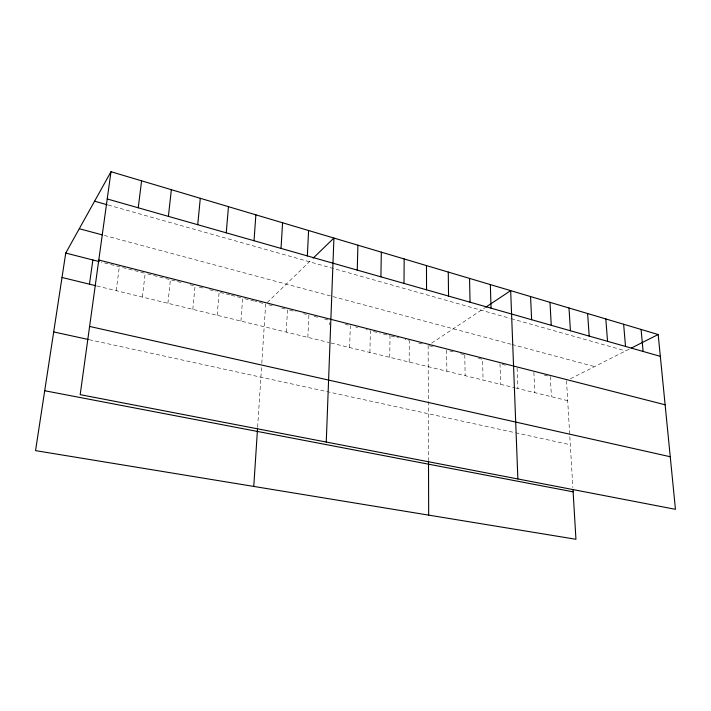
<?xml version="1.0" encoding="UTF-8"?>
<svg xmlns="http://www.w3.org/2000/svg" width="711" height="711" viewBox="0 0 711 711"><rect width="100%" height="100%" fill="white"/><g stroke="black" fill="none" stroke-linecap="round" stroke-linejoin="round"><path stroke-width="0.53" stroke-dasharray="3.56 2.67" d="M409.172 362.05L409.278 340.649L404.994 339.556M389.744 357.313L390.019 335.743L380.705 333.37M369.907 352.478L370.36 330.731L366.138 329.655M349.652 347.546L350.301 325.611M329.646 324.811L329.726 322.598M307.845 337.361L308.885 315.053L303.544 313.693M286.249 332.108L287.511 309.605L279.192 307.481M257.631 427.107L261.524 367.587M261.799 363.321L265.674 304.041L255.213 301.375M240.94 321.07L242.664 298.176L230.897 295.172M217.157 315.275L219.13 292.168L217.042 291.634M192.814 309.347L195.054 286.035L188.619 284.391M167.903 303.277L170.409 279.752L147.275 273.851M142.378 297.056L145.177 273.317L101.335 262.137M116.24 290.692L119.332 266.732M267.22 302.539L311.658 259.586M431.666 343.12L484.849 307.801M570.453 378.75L629.422 349.021M89.275 339.698L514.533 432.564M515.564 432.786L570.32 444.748M96.963 286L328.971 342.506M331.042 343.013L514.675 387.744M515.751 388.01L567.698 400.657M171.475 280.018L183.26 283.031M199.24 287.102L203.426 288.168M209.709 289.768L215.993 291.368M220.206 292.443L229.831 294.896M244.753 298.709L254.165 301.109M268.794 304.832L273.993 306.157M289.653 310.147L296.06 311.782M314.12 316.386L318.306 317.453M324.58 319.061L328.766 320.128M345.173 324.305L348.248 325.096M355.58 326.962L357.695 327.495M373.471 331.522L379.674 333.103M391.086 336.01L398.578 337.921M418.708 343.058L422.903 344.124M429.168 345.724L433.283 346.772M449.841 350.994L455.173 352.354M460.506 353.714L463.705 354.531M478.37 358.264L482.556 359.331L483.08 380.047M502.126 364.325L506.41 365.418M544.173 375.044L550.35 376.617L551.407 396.694M104.33 235.43L511.031 344.231M512.08 344.506L594.592 366.583M108.223 205.044L510.143 318.341M511.2 318.644L625.671 350.914M566.507 380.74L572.87 487.604M533.881 372.422L534.814 392.65M517.101 368.138L517.901 388.535M499.993 363.783L500.66 384.331M464.772 354.798L465.154 375.684M446.641 350.176L446.864 371.231M428.146 345.466L428.502 459.91"/><path stroke-width="1.07" d="M403.999 283.405L404.168 258.955M380.909 276.837L381.327 252.156M357.242 270.1L357.917 245.188M326.26 442.055L333.93 238.052L313.151 258.137M307.348 255.907L308.583 230.515M281.032 248.415L282.578 222.774M253.765 486.422L257.569 428.182M254.014 240.727L255.88 214.838M226.249 232.826L228.462 206.679M197.729 224.712L200.298 198.298M168.4 216.366L171.351 189.686M138.245 207.79L141.587 180.834M110.987 171.724L80.183 394.649L675.45 509.316L658.173 334.526L110.987 171.724L65.741 253.063L35.55 450.632L575.946 539.276L572.995 489.728M89.462 284.169L92.865 259.977M485.746 307.205L510.676 290.639L517.866 478.965M631.306 348.07L658.173 334.526M44.704 390.739L573.128 491.843M53.689 331.93L88.217 339.467M89.604 326.438L670.251 456.746M62.017 277.486L95.887 285.733M98.785 260.004L665.123 404.781M65.741 253.063L99.22 261.595M79.277 228.729L102.242 234.879M94.59 201.204L107.174 204.75M107.228 198.964L660.332 356.344M641.091 329.442L643.108 351.447M623.636 324.252L625.52 346.444M605.816 318.946L607.55 341.333M587.615 313.533L589.197 336.107M569.004 307.996L570.426 330.766M549.994 302.344L551.247 325.309M530.557 296.558L531.632 319.728M490.35 284.596L491.052 308.174M469.553 278.41L470.051 302.202M448.268 272.073L448.552 296.087M428.502 460.977L428.671 515.12M426.476 265.594L426.538 289.821"/></g></svg>
